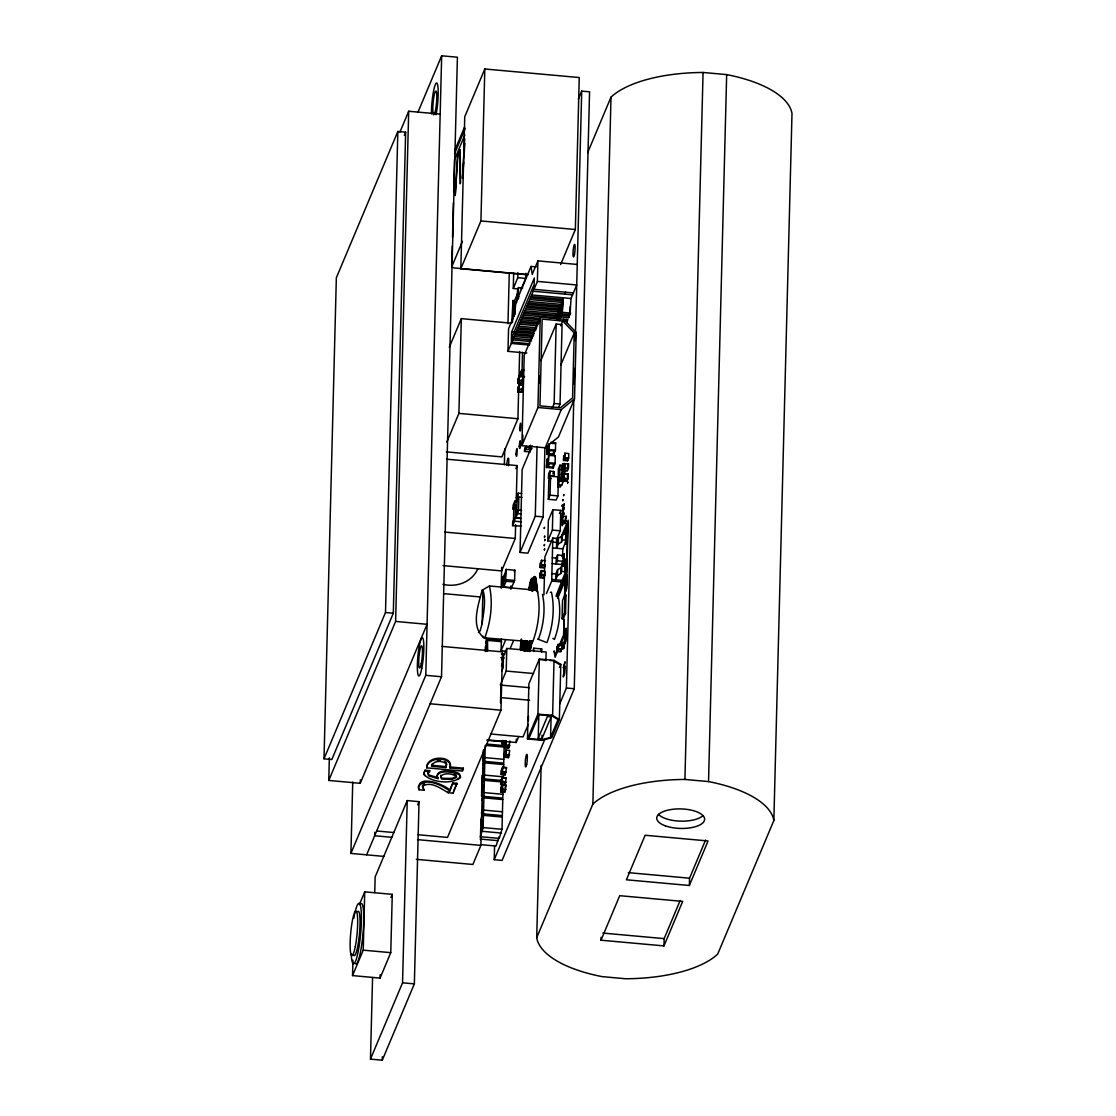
<?xml version="1.0" encoding="UTF-8"?>
<svg xmlns="http://www.w3.org/2000/svg" width="1116" height="1116" viewBox="0 0 1116 1116"><rect width="100%" height="100%" fill="white"/><g stroke="black" fill="none" stroke-linecap="round" stroke-linejoin="round"><path stroke-width="1.5" d="M512.467 322.231L513.527 309.913L513.025 300.511L514.588 300.664L518.605 291.123M512.621 315.828L514.197 315.968L514.936 312.424L514.588 300.664M563.971 646.415L563.608 648.898L563.971 646.61M562.227 516.666L562.004 517.754L562.213 516.875M520.809 650.126L521.493 640.124M564.403 666.419L563.371 676.98L564.696 665.861L564.612 673.52L564.333 674.761L564.808 666.015M324.003 758.81L336.348 277.772L397.84 131.479L405.652 132.19L393.306 613.228L331.815 759.522L324.003 758.81L385.494 612.517L397.84 131.479M328.76 780.447L395.608 621.445L427.079 624.29L360.245 783.306L328.76 780.447L329.346 757.82M383.778 856.39L350.912 853.405L352.74 782.051M359.38 904.574L364.723 891.851L392.274 894.348L390.767 952.659L380.082 978.09L352.53 975.593L352.935 960.165M360.245 783.306L360.329 779.819M352.53 975.593L363.23 950.162L364.723 891.851M374.753 832.285L374.669 835.758L391.8 837.307M374.739 892.535L375.143 876.925L407.228 800.591L419.03 801.665L414.357 983.88L382.272 1060.2L370.47 1059.126L372.563 977.574M380.082 978.09L380.165 974.673M382.272 1060.2L382.356 1056.726M395.608 621.445L408.693 111.251L440.178 114.111M370.47 1059.126L402.555 982.805L407.228 800.591M418.946 789.765L418.221 786.989C424.847 776.415 442.048 785.357 449.832 790.993L452.845 782.916L456.946 783.293L453.18 793.183L448.158 792.723C440.96 788.649 430.525 780.614 422.448 786.389L424.038 790.226L418.946 789.765C415.891 773.179 444.28 784.45 449.86 790.016L449.832 790.993M350.912 853.405L425.768 675.32L441.671 55.8L457.407 57.223L441.517 676.742L366.648 854.828M424.038 790.226L422.462 785.413M423.927 772.774L425.14 770.207L429.73 770.626L427.944 773.416L428.67 775.885L438.128 778.731L436.872 777.141C438.044 769.705 449.511 772.077 454.923 772.97A11.551 4.701 1.5 0 1 459.555 775.132L460.573 776.889M463.28 769.147L462.47 771.072L426.703 767.822C426.061 754.779 454.7 755.127 449.943 767.934L463.28 769.147L463.307 768.171L449.971 766.957M446.414 762.647L445.884 767.571L431.599 766.273L432.297 763.707M451.813 265.008L452.301 245.994M452.524 237.359L453.403 202.791M453.668 192.426L454.519 159.588L464.856 134.994M445.884 767.571L446.791 764.223C442.982 760.373 433.273 759.982 431.599 766.273M527.798 274.787L460.838 268.705L464.744 116.748L484.818 68.983L579.246 77.548L575.354 229.505L560.623 264.534M448.158 792.723L448.186 791.76M446.86 442.006L458.899 413.38L461.327 318.632L511.672 323.208M453.18 793.183L453.208 792.207M460.838 268.705L480.926 220.94L484.818 68.983M478.387 632.563L480.173 630.777L482.098 623.76L482.949 590.085L482.112 590.266C478.457 604.663 470.324 626.564 483.842 637.766L532.695 641.881C538.637 625.909 540.995 606.951 537.228 590.294L489.408 585.97L482.112 590.266M480.41 839.846L480.954 818.935M481.54 796.266L482.07 775.355M485.251 651.618L485.376 646.387M481.875 792.653L481.791 795.624L483.158 792.472L483.354 784.869L482.447 787.087M482.768 757.666L482.698 760.638L484.051 757.485L484.246 749.882M416.338 859.334L472.877 864.468L480.898 845.384L483.354 750.078M485.879 651.298L486.241 637.431M482.907 802.348L482.712 809.965L481.345 813.118M486.785 651.019L486.939 644.922L486.032 647.14M502.981 791.244L502.005 829.286L499.215 838.409L480.326 836.693L483.13 827.584L485.237 745.362L504.125 747.078L503.595 767.627M487.65 651.13L487.511 638.938L501.251 640.179M578.325 99.129L581.701 91.107L589.569 91.819L574.252 688.739L502.088 860.408L494.221 859.697L494.583 845.775M501.182 588.216L501.726 567.333M504.362 464.647L504.767 448.981M507.975 323.682L509.273 273.211M526.794 353.075L507.975 351.359L508.547 328.774L514.434 314.782L515.955 302.394L531.063 266.459L536.196 266.919M502.27 586.835L502.479 578.325L506.371 571.043L505.576 570.974L505.311 581.171L513.974 581.952M505.813 651.172L501.084 650.74L501.391 638.84M503.176 576.665L502.911 586.876L511.574 587.658L514.615 580.418L514.881 570.206L506.218 569.425L505.576 570.974M500.526 703.038L501 684.331M503.972 576.749L503.707 586.946L506.106 581.241M418.137 834.74L447.502 837.405L500.972 710.195L502.465 651.884L442.006 646.401M511.784 322.231L513.025 300.511M507.975 351.359L511.309 343.421L511.602 332.066L534.327 277.996L534.034 289.351L573.387 292.922M511.853 342.124L511.979 337.032L533.378 286.142L533.239 291.248L511.853 342.124L530.072 343.784M517.991 288.918L513.276 288.486L513.667 273.183M505.311 581.171L506.218 569.425M501.935 785.245L506.078 785.106L504.753 792.332L500.819 791.983L500.931 787.603L502.716 785.315L501.935 785.245L501.837 791.509L502.605 789.682L502.716 785.315M503.051 772.188L502.284 774.016L502.591 767.25L506.525 767.613L505.199 774.853L501.265 774.49L501.377 770.11L503.163 767.822M504.683 744.121L502.06 743.884L502.13 740.968M500.819 791.983L501.168 787.059M501.349 779.777L501.014 784.688L501.349 779.777L502.897 778.019M501.265 774.49L501.614 769.566M502.06 743.884L502.367 740.41M504.948 785.05L506.259 777.81L502.326 777.461L502.019 784.213L502.786 782.4M503.149 740.494L503.079 743.409L503.26 741.01L505.883 741.247M505.757 789.975L501.809 789.612L502.13 784.743M505.939 782.679L502.005 782.33L502.326 777.461M506.204 772.481L502.27 772.119L502.591 767.25M503.428 773.751L503.358 776.82L484.47 775.104M529.403 687.679L500.331 685.043L506.204 671.051L506.79 648.452L546.129 652.023L545.905 660.714M506.259 755.002L505.492 756.815L505.785 750.05L509.719 750.412L508.408 757.652L504.474 757.29L504.585 752.909L505.604 752.435M509.97 740.94L508.645 748.166L504.711 747.818L504.823 743.437L505.841 742.963M504.474 757.29L504.809 752.365M504.711 747.818L505.06 742.893M513.276 288.486L517.81 277.675L517.95 272.569M505.199 774.853L505.283 771.937M509.398 755.281L505.464 754.918L505.785 750.05M509.649 745.809C501.754 748.794 507.864 731.873 505.729 747.343L506.497 745.516M516.61 302.589L517.698 289.393L518.452 287.607L522.693 287.998M518.145 299.269L518.452 287.607M510.877 589.318L510.961 585.914M521.367 526.11L512.579 525.65L512.676 522.121L514.546 517.671L520.056 518.103M513.011 509.049L513.109 505.241L514.978 500.791L514.881 504.585L513.011 509.049L513.792 509.119L515.662 504.669L514.881 504.585M512.676 522.121L513.458 522.19L513.792 509.119M523.027 376.134L521.716 383.374L517.782 383.011L519.093 375.785L518.759 380.695L522.693 381.058M508.408 757.652L508.478 754.737M512.579 525.65L514.448 521.186L514.546 517.671M519.54 389.568L518.787 391.381L519.08 384.629L523.013 384.978L521.702 392.218L517.768 391.869L517.88 387.489L519.651 385.201M517.782 383.011L518.103 378.143M517.768 391.869L518.103 386.945M515.662 504.669L515.327 517.74L513.458 522.19M446.33 451.868L501.879 456.904L517.922 418.737L518.619 391.172M518.717 387.726L519.638 351.554M443.108 565.603L501.628 570.904L515.271 538.47L515.62 524.59M520.963 518.521L515.773 518.061L515.857 514.532L517.74 510.082L521.674 510.389M516.206 502.019L517.14 465.581L446.567 459.178M522.693 389.861L518.759 389.498L519.08 384.629M516.987 501.53L516.652 514.602L518.521 510.151L518.856 497.08L516.987 501.53L516.192 501.461L518.075 496.997L518.173 493.202L521.632 493.509M524.394 377.013L520.461 376.65L520.572 372.284L521.563 371.851M520.461 376.65L520.781 371.781M515.773 518.061L517.643 513.611L517.74 510.082M521.716 383.374L521.8 380.458M522.525 352.293L521.953 374.502L523.892 369.898M521.702 392.218L521.772 389.303M521.144 289.197L525.678 278.386L525.817 273.281M563.58 319.232L576.219 332.415L574.517 398.789L558.474 436.956L545.222 447.781L521.897 445.661L524.213 355.279L540.256 317.125L567.904 319.622L567.249 321.213L564.096 320.934M544.915 447.683L543.143 516.917L527.896 553.173L520.028 552.462L522.162 469.376L532.109 445.73M487.12 739.866L516.192 742.503L516.29 739.085M530.253 451.938L524.52 451.422L524.576 449.357L525.469 447.237L531.202 447.753M524.52 451.422L525.469 447.237M526.013 449.483L526.082 446.442M529.43 448.423L530.253 445.368L529.43 448.423L532.053 448.66M534.034 289.351L537.382 281.399L537.912 260.879L577.251 264.45M527.477 738.959L528.886 683.857L539.335 659.012L554.024 660.351L560.804 664.383L559.381 719.485L551.722 737.732L542.167 740.299L527.477 738.959L537.926 714.114L539.335 659.012M521.897 445.661L537.94 407.493L540.256 317.125M520.028 552.462L535.275 516.206L537.047 446.972M539.6 382.928L539.767 376.022M533.741 651.437L533.825 648.201L541.692 648.912L541.609 652.149M545.166 572.327L543.897 578.102L539.963 577.753L540.074 573.373L541.846 571.085L541.065 571.015L540.981 577.279L541.818 572.536M545.473 560.664L541.539 560.302L541.218 565.184L545.152 565.533L544.162 567.904L540.228 567.542L540.339 563.175L541.344 562.701M539.963 577.753L540.297 572.829M540.228 567.542L540.562 562.617M541.539 560.302L541.232 567.067L541.999 565.254M544.887 575.744L540.953 575.382L541.274 570.513L544.999 571.364M538.219 738.373L547.398 716.542L551.123 716.877L541.944 738.708L538.219 738.373L538.847 714.268M554.764 464.116L548.151 463.517L548.681 455.328L555.294 455.928L555.112 463.28L553.09 468.092L546.477 467.492L547.049 459.22L548.375 459.346L548.179 466.683L549.477 463.628M550.676 442.368L555.629 442.815L555.447 450.166L553.424 454.965L546.812 454.365L547.384 446.107L548.709 446.219L548.528 453.57L549.811 450.515M546.477 467.492L547.049 459.22M546.812 454.365L547.384 446.107M543.938 594.926L544.915 556.814L552.811 538.052L557.93 538.512M555.098 450.99L548.486 450.39L548.64 444.517M548.151 463.517L548.681 455.328M548.486 450.39L548.988 443.68M587.616 152.78L611.01 97.134A107.778 43.929 1.5 0 1 703.066 72.47L726.669 74.605A107.778 43.929 1.5 0 1 791.997 113.539L773.848 820.511L717.7 954.082A107.778 43.929 1.5 0 1 625.644 978.76L602.04 976.612A107.778 43.929 1.5 0 1 536.712 937.677L541.148 765.283M541.86 739.741L550.565 737.411L558.056 719.583L551.89 715.9L538.944 714.728L528.928 738.569L541.86 739.741L542.027 735.263M551.151 478.611L548.528 478.373L548.64 474.007L549.658 473.533M548.319 499.312L548.807 480.354L550.537 476.225L558.418 476.937L557.93 495.895L556.187 500.024L548.319 499.312L550.062 495.169L550.537 476.225M548.528 478.373L548.877 473.463M552.56 541.316L547.844 540.897L548.361 520.488L552.908 509.677L560.776 510.389L560.26 530.798L556.354 540.06M548.765 477.829L549.546 477.899L549.853 471.147L553.787 471.496C556.898 478.527 546.087 477.536 549.853 471.147M555.754 318.465L556.507 313.638L525.036 310.792M552.127 408.261L554.136 403.49L556.173 324.045L562.073 324.575L560.037 404.02L558.697 407.2M556.382 318.492L556.507 313.638M553.09 468.092L553.159 465.149M553.424 454.965L553.494 452.036M557.065 319.915L557.944 310.234L526.459 307.374M547.844 540.897L552.378 530.086L552.908 509.677M557.693 319.957L557.944 310.234M558.209 320.236L559.172 307.305L527.687 304.459M546.449 593.559L551.709 581.059L552.811 538.052M558.837 320.264L559.172 307.305M560.413 304.333L559.367 320.501L560.413 304.333L528.942 301.487M560.86 316.958L561.529 315.368L569.397 316.079L568.741 317.669L560.86 316.958L561.906 300.79L530.435 297.93M550.565 737.411L551.137 715.035M561.529 315.368L561.906 300.79M562.129 313.959L563.162 297.791L562.129 313.959L569.997 314.67L571.029 298.502L576.721 284.971L537.382 281.399M561.404 484.497L560.33 487.036L557.972 486.827L558.363 468.999L559.967 465.177L562.59 465.414M557.637 569.648L555.838 573.945L555.684 579.776L557.484 575.479L557.637 569.648L560.888 567.737L561.794 565.589L565.742 565.938L565.589 571.769L561.641 571.42L560.748 573.568L557.484 575.479M557.568 554.959L556.242 558.139L556.089 563.971L557.428 560.79L557.568 554.959L563.873 555.531L563.72 561.362L562.38 564.543L552.155 563.622M558.446 538.149L556.633 542.446L556.493 548.277L558.293 543.98L558.446 538.149L561.711 536.224L562.604 534.076L566.537 534.425L566.398 540.256L562.785 548.849L562.576 557.065M559.381 719.485L552.615 715.454L554.024 660.351M565.073 473.449L562.715 473.24L561.25 476.741L561.167 479.657L563.538 479.866L561.878 485.39L557.944 485.028L559.548 481.219L559.967 465.177M557.707 651.033L557.791 644.769L558.586 644.839L557.037 646.582L556.912 650.963L560.86 651.312M558.544 646.29L558.474 649.205L555.098 657.282L554.122 650.893L555.182 655.036L557.888 648.647L558 644.267L561.934 644.63M562.213 516.471L566.356 516.331L565.045 523.557L561.111 523.209L561.222 518.828L563.008 516.541L562.213 516.471L562.129 522.734L563.008 516.541M561.111 523.209L561.446 518.284M562.715 473.24L561.167 479.657M562.771 471.301L562.841 468.385L561.292 474.802L562.771 471.301L565.128 471.51L564.152 473.854M562.966 463.586L561.418 469.989L562.966 463.586L565.324 463.796M566.663 322.608L566.747 319.357M567.96 478.834L564.026 478.485L564.347 473.616L568.281 473.965L568.17 478.345L566.97 481.205L563.036 480.843L563.148 476.476L564.166 476.002M564.403 463.907L568.546 463.768L568.435 468.134L567.221 470.994L563.287 470.645L563.399 466.265L565.184 463.977L564.403 463.907L564.291 468.274L568.225 468.636M568.476 458.425L564.543 458.076L564.863 453.208L568.797 453.556L568.686 457.937L567.486 460.796L563.552 460.434L563.664 456.067L564.682 455.593M560.748 573.568L560.888 567.737M558.293 543.98L561.557 542.055L561.711 536.224M563.036 480.843L563.371 475.932M563.287 470.645L563.636 465.721M563.552 460.434L563.901 455.523M566.035 521.2L562.101 520.837L562.422 515.969M561.641 571.42L561.794 565.589M562.059 556.563L564.026 553.843L563.831 561.501L561.864 564.222L562.938 561.292M561.557 542.055L562.604 534.076M564.347 473.616L564.04 480.368L564.808 478.555M564.612 463.405L564.305 470.171L565.184 463.977M564.863 453.208L564.57 459.959L565.338 458.146M556.019 596.056L566.077 570.513L566.328 560.818L565.547 560.748L563.357 565.965L564.138 566.035M568.741 317.669L568.811 314.433M562.659 564.291L561.878 563.803M561.864 564.222L563.05 561.418L563.245 553.773M562.059 618.78L562.534 600.478L564.822 595.009L566.007 595.121L565.533 613.409L563.231 618.878L562.059 618.78L564.361 613.312L565.366 578.088L557.693 596.321M569.997 314.67L570.206 306.579M567.486 460.796L567.57 457.881M565.589 571.685L564.808 571.615L564.947 565.868M566.412 539.391L565.631 539.321L565.756 534.355M564.78 587.002L564.947 585.481L564.529 596.349L564.919 595.428M564.794 586.151L564.919 581.045L557.679 598.274M564.808 571.615L565.547 560.748M565.631 539.321L566.426 528.384L567.221 528.454L566.97 538.065L565.24 542.195M564.375 667.675L564.529 666.112M566.328 628.461L565.84 634.809L566.105 629.396M574.238 332.986L572.578 397.854L560.497 407.717L539.949 405.861L542.181 319.12L562.715 320.99L574.238 332.986L560.874 364.793M559.646 704.07L566.384 688.028L573.777 399.626M574.182 384.002L574.587 368.364M575.298 340.561L581.701 91.107M536.712 937.677L592.861 804.106L611.01 97.134M601.008 940.202L619.729 895.688L682.671 901.393L663.964 945.908L601.008 940.202L601.078 937.287M663.964 945.908L664.146 938.626L680.188 900.459M592.861 804.106A107.778 43.929 1.5 0 1 684.917 779.442L703.066 72.47M689.353 885.49L708.074 840.962L645.118 835.256L626.411 879.785L689.353 885.49L689.548 878.194L705.591 840.041M773.848 820.511A107.778 43.929 1.5 0 0 708.534 781.577L726.669 74.605M440.68 775.299L441.573 778.061L443.805 778.312L452.078 778.41L456.514 776.499M542.976 577.614L543.213 577.516M564.194 522.832L564.431 522.804M562.227 518.215L562.687 514.713L562.534 516.82M525.022 641.128A10.811 1.548 -84.8 0 1 524.743 645.397L524.074 651.27M524.576 650.028L525.134 645.425A10.811 1.548 -84.8 0 0 525.413 641.156M464.716 138.747L462.442 178.365L463.726 162.155M464.019 157.077L464.8 143.532M524.339 648.898L524.966 643.221A7.7 1.102 -84.8 0 0 525.05 641.463M565.784 586.207L565.756 590.406L566.928 582.329L566.886 588.188L565.645 591.494L565.952 584.519L565.826 585.928M566.105 628.252L564.822 637.096L564.738 632.409M521.8 641.17L521.144 650.154M522.204 641.212L521.521 650.014M564.082 647.14L563.943 644.95L563.538 646.694M522.958 642.69L523.111 641.184M523.348 642.732L523.502 641.212A40.553 5.817 -84.8 0 0 522.4 649.693M522.734 642.119L522.553 643.89A65.119 9.347 -84.8 0 0 522.023 649.205M523.125 642.16L522.944 643.918A65.119 9.347 -84.8 0 0 522.414 649.233M564.919 631.196L564.961 632.144L565.059 630.721M480.55 844.631L496.006 846.04L498.615 838.186M522.804 435.031L522.79 441.322M482.098 623.76C483.507 612.782 486.255 600.868 482.949 590.085M524.66 641.435A7.7 1.102 -84.8 0 1 524.562 643.179L523.822 650.014M564.849 583.598L564.71 589.555M564.877 631.433L565.059 630.68M563.427 522.916L562.269 525.692L562.087 523.892M565.087 631.489L565.366 632.995L566.105 629.368M482.893 769.594L483.8 767.376L483.605 774.978L482.251 778.131M481.54 822.073L482.461 819.842L482.265 827.458L480.898 830.611M399.919 132.134L408.693 111.251M404.313 135.371L405.652 132.19M418.068 111.949L441.671 55.8M454.617 150.772L464.549 127.14M454.547 153.687L465.135 128.48M462.456 241.293L451.771 266.738L453.724 267.896L527.938 274.634M449.302 347.257L461.327 318.632M537.912 260.879L532.206 274.438L531.063 266.459M518.773 382.593L519.54 380.765M523.013 384.978L518.87 385.118M564.724 294.094L565.519 292.211M540.8 360.621L556.173 324.045M560.706 325.76L562.715 320.99M515.843 468.678L517.14 465.581M516.29 497.652L518.173 493.202M545.222 447.781L561.264 409.614L574.517 398.789M555.629 442.815L555.28 443.652L551.318 443.289M554.945 456.765L555.294 455.928M426.703 767.822C427.33 756.062 453.431 756.397 449.943 767.934M549.546 477.899L550.314 476.086M552.811 473.812L553.787 471.496M429.73 770.626L427.972 772.439L428.697 774.909L438.156 777.754L436.9 776.164C438.072 768.729 449.525 771.1 454.937 771.993A11.551 4.701 1.5 0 1 459.583 774.155L460.392 777.838C450.599 784.548 431.864 782.665 423.661 774.337L425.14 770.207M429.674 771.686L425.126 771.184M514.239 571.755L514.881 570.206M417.691 804.845L419.03 801.665M485.823 642.942L487.511 638.938M564.543 458.076L568.686 457.937M564.291 468.274L568.435 468.134M557.972 486.827L559.046 484.288M567.57 466.083L568.546 463.768M564.026 478.485L568.17 478.345M567.305 476.281L568.281 473.965M390.935 897.529L392.274 894.348M501.084 650.74L505.632 639.928M559.479 513.472L560.776 510.389M529.305 588.774A14.452 2.079 -84.8 0 1 532.695 581.38L533.364 580.739A20.158 2.888 -84.8 0 1 535.792 581.548M530.379 585.049A14.452 2.079 -84.8 0 1 533.085 581.408L533.364 580.739M501.963 659.919L502.911 657.687L502.772 662.792L501.433 665.973M506.79 648.452L503.442 656.403L503.163 667.759L501.823 670.939M449.86 790.016L452.845 782.916M510.249 648.368L513.5 640.64M565.156 519.191L566.356 516.331M453.821 790.728L456.946 783.293M462.498 770.096L463.307 768.171M560.832 537.717L568.183 520.209L566.816 573.485L557.456 595.763M562.464 535.764L567.807 523.041L566.537 572.606L556.507 596.46M566.426 528.384L564.11 533.908L564.891 533.978L567.221 528.454M562.855 556.647L564.026 553.843M562.813 558.042L563.873 555.531M564.682 564.724L566.328 560.818M482.684 765.381L484.372 761.377L503.26 763.093M533.155 649.791L533.825 648.201M481.68 784.213L483.925 778.87L502.814 780.586M541.023 650.502L541.692 648.912M564.863 597.855L566.007 595.121M481.791 800.367L483.479 796.364L502.353 798.08M481.345 817.861L483.019 813.857L501.907 815.573M516.192 742.503L518.731 736.476M557.037 646.582L556.689 651.507L560.623 651.856L562.018 648.549M506.525 767.613L502.381 767.752M528.496 716.43L528.384 720.81M559.688 644.323L563.552 635.13L564.278 619.324L563.831 636.525L559.8 646.108M528.3 724.423L523.041 736.923L490.538 733.979M561.725 645.118L562.129 644.253L561.822 648.996L557.888 648.647M506.259 777.81L502.116 777.95M562.073 646.066C564.012 636.538 563.664 647.42 562.673 645.55L562.059 647.015M505.102 787.422L506.078 785.106M559.521 667.424L560.804 664.383M494.221 859.697L544.803 739.364M460.42 776.875L457.532 779.233M562.45 523.976L562.325 523.334M423.243 784.464L424.652 783.781M536.21 590.517L537.228 590.294M550.411 592.331L551.416 592.122C555.098 608.429 552.783 626.997 546.966 642.649L537.661 639.036L538.54 638.854C543.659 625.086 545.696 608.736 542.446 594.382M557.344 596.823L558.195 596.641C561.32 610.466 559.367 626.202 554.429 639.468L552.894 638.366M437.305 760.68L440.625 760.707M480.926 220.94L575.354 229.505M517.81 277.675L525.678 278.386M533.239 291.248L572.592 294.819M531.69 294.945L571.029 298.502M531.021 296.535L562.492 299.381M517.517 296.675L519.08 296.814M517.099 298.028L518.675 298.167M529.765 299.52L561.236 302.38M528.273 303.078L559.744 305.924M527.017 306.049L558.502 308.895M513.221 307.277L514.936 307.653M525.789 308.965L557.275 311.824M562.799 312.368L570.667 313.08M513.472 308.058L515.048 308.197M513.527 308.881L515.104 309.02M513.527 309.913L515.104 310.053M513.472 311.071L515.048 311.211M524.367 312.368L555.838 315.228M513.374 312.285L514.936 312.424M523.892 313.484L555.377 316.33L554.708 317.921L523.223 315.075M513.221 313.443L514.783 313.582M513.039 314.475L514.602 314.614M522.483 316.832L540.716 318.478M521.953 318.102L540.172 319.748M521.284 319.706L539.502 321.366M520.614 321.296L538.833 322.956M520.07 322.58L538.289 324.24M519.4 324.17L537.619 325.83M518.563 326.179L536.782 327.839M517.894 327.769L536.112 329.429M517.364 329.011L535.596 330.657M516.708 330.601L533.267 332.094M516.094 332.038L534.327 333.684M511.602 332.066L514.922 332.359M515.425 333.628L533.657 335.274M514.881 334.94L533.099 336.586M514.211 336.53L532.43 338.176M513.458 338.301L531.676 339.962M512.788 339.892L531.021 341.552M511.309 343.421L529.542 345.067M520.67 376.162L524.604 376.51M518.982 380.151L522.916 380.514M517.991 382.523L521.925 382.872M518.968 388.996L522.902 389.358M517.991 391.311L521.925 391.674M554.136 403.49L560.037 404.02M537.94 407.493L561.264 409.614M458.899 413.38L517.922 418.737M529.458 447.279L530.24 447.349M548.835 449.567L555.447 450.166M525.413 449.302L531.146 449.818M564.654 453.696L565.449 453.766M547.203 453.445L553.815 454.045M563.789 459.89L567.723 460.252M548.5 462.68L555.112 463.28M546.868 466.572L553.48 467.172M563.524 470.101L567.458 470.45M549.644 471.636L550.425 471.705M564.138 474.105L568.072 474.467M549.742 475.514L553.675 475.876M563.259 480.299L567.193 480.661M559.548 481.219L563.482 481.568M550.062 495.169L557.93 495.895M518.075 496.997L522.009 497.359M517.643 513.611L521.102 513.918M535.275 516.206L543.143 516.917M562.311 520.349L566.244 520.698M561.334 522.665L565.268 523.013M514.448 521.186L521.381 521.814M552.378 530.086L560.26 530.798M566.189 537.996L566.97 538.065M562.464 539.907L566.398 540.256M444.698 532.067L515.271 538.47M552.699 542.083L556.633 542.446M552.56 547.914L562.785 548.849M552.308 557.791L556.242 558.139M557.428 560.79L563.72 561.362M563.05 561.418L563.831 561.501M541.33 560.804L542.111 560.874M541.427 564.682L545.361 565.045M540.451 566.998L544.385 567.36M565.296 570.443L566.077 570.513M551.89 573.596L555.838 573.945M541.162 574.88L545.096 575.242M540.186 577.195L544.12 577.558M551.75 579.427L561.976 580.348M551.709 581.059L561.934 581.98M528.831 589.722A15.61 2.246 -84.8 0 1 532.792 579.567L533.183 579.595A19.209 2.762 -84.8 0 1 536.461 583.375A8.607 1.242 -84.8 0 1 537.005 588.857A18.358 2.637 -84.8 0 1 537.605 592.722M505.966 579.636L514.615 580.418M529.486 590.197A11.495 1.646 -84.8 0 1 532.611 583.012L532.918 583.054A16.322 2.344 -84.8 0 1 531.816 589.485M532.792 579.567A19.209 2.762 -84.8 0 1 536.071 583.347L536.461 583.375M529.793 590.113A10.142 1.451 -84.8 0 1 532.192 584.254L532.499 584.282A19.153 2.748 -84.8 0 1 531.369 589.471M532.974 580.711A20.158 2.888 -84.8 0 1 535.764 585.049L536.168 585.077A15.973 2.288 -84.8 0 1 536.712 590.434A16.28 2.344 -84.8 0 1 536.963 591.271M532.137 591.368A15.178 2.176 -84.8 0 1 532.179 586.932L532.583 586.96A13.559 1.939 -84.8 0 1 533.964 581.562M532.458 590.559A14.034 2.009 -84.8 0 1 532.402 587.351L532.792 587.379A11.83 1.702 -84.8 0 1 535.15 583.542M536.071 583.347A8.607 1.242 -84.8 0 1 536.615 588.83L537.005 588.857M444.419 593.698L480.41 596.962M564.361 613.312L565.533 613.409M385.494 612.517L393.306 613.228M524.353 650.712A21.915 3.139 -84.8 0 0 524.869 646.136A16.88 2.427 -84.8 0 0 527.408 648.019A15.024 2.162 -84.8 0 0 531.146 641.812L531.537 641.84A20.465 2.943 -84.8 0 0 531.872 641.058M529.458 651.479A16.963 2.427 -84.8 0 0 531.369 643.207L531.76 643.235A25.263 3.627 -84.8 0 0 532.513 640.807M521.353 642.481L521.2 650.154M487.929 640.417L501.656 641.658M529.542 640.989A14.913 2.134 -84.8 0 0 528.119 645.48L528.44 645.508A11.104 1.59 -84.8 0 0 528.733 646.694M525.594 641.756A10.797 1.548 -84.8 0 0 527.073 645.759L527.394 645.787A10.797 1.548 -84.8 0 1 525.915 641.784M528.607 641.644A15.805 2.274 -84.8 0 0 527.617 646.303L527.924 646.331A14.494 2.079 -84.8 0 0 531.258 642.216M524.38 646.234L525.259 646.178A16.88 2.427 -84.8 0 0 527.798 648.061A15.024 2.162 -84.8 0 0 531.537 641.84M525.273 642.132A12.527 1.8 -84.8 0 0 527.45 646.541L527.756 646.582A28.863 4.143 -84.8 0 0 527.715 645.118M557.679 649.135L561.613 649.498M524.562 651.381A22.027 3.167 -84.8 0 0 524.813 648.996L525.217 649.024A16.782 2.413 -84.8 0 0 525.315 649.917M521.507 649.847L521.116 649.805A16.043 2.302 -84.8 0 1 521.674 640.877M501.349 653.906L504.781 654.213M540.367 659.626L545.222 660.072M550.062 660.505L553.299 660.798L559.479 664.48M500.805 657.673L504.237 657.98M506.204 671.051L533.587 673.534M425.768 675.32L441.517 676.742M566.384 688.028L574.252 688.739M500.512 697.584L529.598 700.22M430.148 703.778L500.972 710.195M537.926 714.114L552.615 715.454M487.078 740.271L502.535 741.68M502.284 743.326L506.218 743.688M505.925 744.958L509.859 745.307M486.534 744.037L503.707 745.6L504.125 747.078M504.948 747.274L508.882 747.622M505.576 750.552L506.371 750.622M505.674 754.43L509.607 754.779M504.697 756.746L508.631 757.094M484.916 757.611L503.804 759.326M684.917 779.442L708.534 781.577M484.79 762.856L503.665 764.572M431.627 765.297L445.912 766.594M502.479 771.63L506.413 771.979M501.502 773.946L505.436 774.295M484.33 780.349L501.502 781.911M502.214 781.828L506.148 782.19M501.237 784.143L505.171 784.506M452.817 783.892L456.932 784.269M502.019 789.124L505.953 789.472M501.056 791.439L504.99 791.788M484.023 792.597L502.911 794.313M483.884 797.842L502.772 799.558M483.577 810.09L502.451 811.792M483.437 815.336L502.326 817.052M483.13 827.584L502.005 829.286M482.572 831.35L501.461 833.066M481.08 839.134L498.252 840.697M376.678 830.988L393.948 832.55M417.51 839.637L480.898 845.384M628.294 872.642L689.548 878.194M602.891 933.074L664.146 938.626M363.23 950.162L390.767 952.659M402.555 982.805L414.357 983.88M454.212 774.002L455.244 774.434M444.642 761.544L445.619 762.019M425.615 776.108L423.689 773.36M455.984 774.895L456.486 777.475L452.064 779.387L441.545 779.038L440.653 776.276C444.377 772.314 452.273 773.611 456.416 776.373M489.408 585.97C493.174 602.612 490.803 621.57 484.874 637.543L483.842 637.766L483.005 636.218M498.796 836.93L499.215 838.409M564.25 666.936L564.333 667.773M563.873 514.323L563.692 512.509L563.636 514.867M360.635 903.848A30.341 4.352 -84.8 0 1 363.049 933.157A30.341 4.352 -84.8 0 1 355.474 963.75M357.734 911.563A22.292 3.195 -84.8 0 1 359.24 935.989A22.292 3.195 -84.8 0 1 353.27 954.18M354.665 914.018A30.341 4.352 -84.8 0 1 361.207 911.298A30.341 4.352 -84.8 0 1 357.455 954.947A30.341 4.352 -84.8 0 1 351.233 953.845M353.856 918.203A30.341 4.352 -84.8 0 1 354.344 915.566M702.634 815.922A23.952 9.765 1.5 0 1 679.979 821.125A23.952 9.765 1.5 0 1 658.426 814.303M433.58 114.697A11.913 1.716 -84.8 0 1 433.901 96.729A11.913 1.716 -84.8 0 1 436.83 96.353A11.913 1.716 -84.8 0 1 434.026 114.641M431.446 113.902A19.962 2.86 -84.8 0 1 434.305 87.732A19.962 2.86 -84.8 0 1 438.072 88.387A19.962 2.86 -84.8 0 1 436.077 114.711M506.734 464.967A6.389 0.921 -84.8 0 1 508.31 458.146A6.389 0.921 -84.8 0 1 508.491 465.693M529.695 588.816A14.452 2.079 -84.8 0 1 530.03 586.835M527.352 651.353A16.782 2.413 -84.8 0 0 527.617 650.712L527.226 650.684A16.782 2.413 -84.8 0 1 526.961 651.312M529.905 585.37A15.61 2.246 -84.8 0 1 533.183 579.595M529.221 589.764A15.61 2.246 -84.8 0 1 529.542 587.49M527.924 646.331A15.805 2.274 -84.8 0 1 528.928 641.672M527.463 641.24A28.863 4.143 -84.8 0 1 527.645 643.737M527.756 646.582A12.527 1.8 -84.8 0 1 525.594 642.174M527.087 640.835A20.883 2.999 -84.8 0 1 527.324 643.597M531.76 643.235A16.963 2.427 -84.8 0 1 529.849 651.507M530.839 642.425A11.104 1.59 -84.8 0 1 529.584 646.694M534.425 580.739A13.559 1.939 -84.8 0 1 535.527 581.743M535.903 587.379A13.559 1.939 -84.8 0 1 535.847 589.945M530.1 590.141A10.142 1.451 -84.8 0 1 532.499 584.282M520.67 649.331A16.419 2.358 -84.8 0 1 521.618 639.273M530.756 584.644A11.495 1.646 -84.8 0 1 532.918 583.054M529.807 590.225A11.495 1.646 -84.8 0 1 530.407 586.291M535.471 585.956A11.83 1.702 -84.8 0 1 535.513 589.555M532.862 590.601A14.034 2.009 -84.8 0 1 532.792 587.379M532.541 591.396A15.178 2.176 -84.8 0 1 532.583 586.96M528.44 645.508A14.913 2.134 -84.8 0 1 529.863 641.03M520.279 649.303A16.419 2.358 -84.8 0 1 521.228 639.231M525.204 651.284A16.782 2.413 -84.8 0 1 524.813 648.996M532.123 640.765A25.263 3.627 -84.8 0 1 531.369 643.207M536.615 588.83A18.358 2.637 -84.8 0 1 537.061 591.103M535.764 585.049A15.973 2.288 -84.8 0 1 536.322 590.392A16.28 2.344 -84.8 0 1 536.559 591.229M531.467 641.016A20.465 2.943 -84.8 0 1 531.146 641.812M520.558 649.693A16.043 2.302 -84.8 0 1 521.284 640.835M522.79 649.735A40.553 5.817 -84.8 0 1 523.795 641.281M527.143 641.212A28.863 4.143 -84.8 0 1 527.45 646.541M526.78 640.807A20.883 2.999 -84.8 0 1 527.073 645.759M532.611 583.012A16.322 2.344 -84.8 0 1 531.495 589.457M532.192 584.254A19.153 2.748 -84.8 0 1 531.049 589.443M530.937 642.188A14.494 2.079 -84.8 0 1 527.617 646.303M530.756 641.114A11.104 1.59 -84.8 0 1 528.119 645.48M532.179 586.932A13.559 1.939 -84.8 0 1 534.648 580.557A13.559 1.939 -84.8 0 1 535.443 589.918M532.402 587.351A11.83 1.702 -84.8 0 1 535.122 589.513M477.718 569.09A31.932 28.807 22.8 0 1 442.926 584.324M515.941 454.156C517.21 463.6 517.824 437.57 515.941 454.156M519.219 446.358C520.502 455.816 521.102 429.772 519.219 446.358M519.61 428.837C520.879 438.295 521.479 412.25 519.61 428.837M544.259 545.64L544.469 544.538L544.259 545.64M544.482 537.27L544.706 536.168L544.482 537.27M544.678 540.562L544.887 539.46L544.678 540.562M562.157 506.232L562.38 505.13L562.157 506.232M562.827 500.679L563.036 499.563L562.827 500.679M565.7 544.203L565.924 543.087L565.7 544.203M566.677 542.39L566.9 541.274L566.677 542.39M565.184 560.302L565.38 559.269L565.184 560.302M521.549 369.968L521.451 376.231L522.218 374.418L521.437 374.334L521.549 369.968M564.04 507.822L562.338 514.253L564.04 507.822M564.138 504L562.436 510.43L564.138 504M565.728 579.413L565.84 583.877L567.081 580.571L567.123 574.698L565.896 582.761L566.147 576.902L565.728 579.413M564.515 640.11L564.64 644.267L565.938 640.877L566.077 635.409L564.752 643.221L564.947 637.668L564.515 640.11M566.635 577.251L566.537 581.422L567.054 575.828L566.635 577.251M565.017 662.053L563.371 667.898L565.017 662.053M563.58 495.588L563.789 494.597L563.58 495.588M544.371 549.909L544.58 548.933L544.371 549.909M567.598 482.991L567.807 482.028L567.598 482.991M544.259 528.398L544.469 527.45L544.259 528.398M562.924 644.295L563.134 643.36L562.924 644.295M457.49 155.919L455.23 195.537L457.769 157.328L459.792 152.529L460.169 183.791L460.573 182.829L460.169 149.558L457.49 155.919M355.32 946.48A22.292 3.195 -84.8 0 0 356.227 911.242A22.292 3.195 -84.8 0 0 350.173 942.169A22.292 3.195 -84.8 0 0 355.32 946.48M665.415 825.868A23.952 9.765 1.5 0 0 704.294 820.818A23.952 9.765 1.5 0 0 672.362 809.337A23.952 9.765 1.5 0 0 665.415 825.868M421.276 663.546A11.104 1.59 -84.8 0 0 421.778 645.857A11.104 1.59 -84.8 0 0 418.737 661.077A11.104 1.59 -84.8 0 0 421.276 663.546M421.764 668.428A19.167 2.748 -84.8 0 0 422.629 637.906A19.167 2.748 -84.8 0 0 417.398 664.16A19.167 2.748 -84.8 0 0 421.764 668.428M574.447 254.476A6.389 0.921 -84.8 0 0 574.712 244.376A6.389 0.921 -84.8 0 0 572.982 253.248A6.389 0.921 -84.8 0 0 574.447 254.476M526.668 764.446A6.389 0.921 -84.8 0 0 526.933 754.346A6.389 0.921 -84.8 0 0 525.204 763.205A6.389 0.921 -84.8 0 0 526.668 764.446"/></g></svg>
